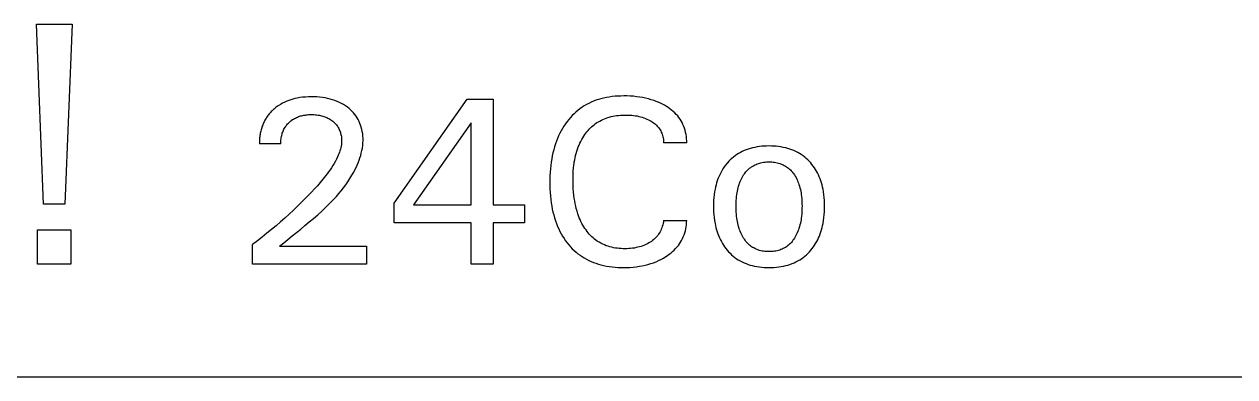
# Model space of a CAD drawing. Extents: x 0 to 420, y 0 to 297.
# Drawn here: x 153.02 to 169.15, y 180.97 to 185.67 of the extents above; entities that cross this region are included whole.
import ezdxf

# ---------------------------------------------------------------- set-up
doc = ezdxf.new("R2010")
doc.units = 0
doc.header["$LTSCALE"] = 23.1
doc.layers.add('10000_FRONT', color=7, linetype='CONTINUOUS')

msp = doc.modelspace()

# ---------------------------------------------------------------- linework, layer by layer
at = {"layer": '10000_FRONT', "color": 7, "linetype": 'CONTINUOUS'}
for p, q in [((153.273, 183.271), (153.178, 185.668)), ((153.178, 185.668), (153.654, 185.668)), ((153.654, 185.668), (153.559, 183.271)), ((156.43, 184.6), (156.402, 184.582)), ((156.459, 184.616), (156.43, 184.6)), ((156.488, 184.63), (156.459, 184.616)), ((156.514, 184.642), (156.488, 184.63)), ((156.541, 184.653), (156.514, 184.642)), ((156.568, 184.662), (156.541, 184.653)), ((156.596, 184.67), (156.568, 184.662)), ((156.623, 184.677), (156.596, 184.67)), ((156.652, 184.683), (156.623, 184.677)), ((156.689, 184.69), (156.652, 184.683)), ((156.727, 184.695), (156.689, 184.69)), ((156.765, 184.698), (156.727, 184.695)), ((156.803, 184.7), (156.765, 184.698)), ((156.841, 184.701), (156.803, 184.7)), ((156.879, 184.701), (156.841, 184.701)), ((156.916, 184.699), (156.879, 184.701)), ((156.953, 184.696), (156.916, 184.699)), ((156.99, 184.691), (156.953, 184.696)), ((157.026, 184.686), (156.99, 184.691)), ((157.059, 184.679), (157.026, 184.686)), ((157.092, 184.671), (157.059, 184.679)), ((157.124, 184.662), (157.092, 184.671)), ((157.156, 184.651), (157.124, 184.662)), ((157.187, 184.639), (157.156, 184.651)), ((157.216, 184.626), (157.187, 184.639)), ((157.244, 184.612), (157.216, 184.626)), ((157.271, 184.596), (157.244, 184.612)), ((157.948, 183.284), (158.918, 184.668)), ((158.918, 184.668), (159.266, 184.668)), ((159.266, 184.668), (159.266, 183.259)), ((156.255, 184.439), (156.247, 184.427)), ((156.263, 184.45), (156.255, 184.439)), ((156.272, 184.461), (156.263, 184.45)), ((156.281, 184.472), (156.272, 184.461)), ((156.29, 184.483), (156.281, 184.472)), ((156.299, 184.493), (156.29, 184.483)), ((156.309, 184.504), (156.299, 184.493)), ((156.319, 184.514), (156.309, 184.504)), ((156.329, 184.523), (156.319, 184.514)), ((156.339, 184.533), (156.329, 184.523)), ((156.35, 184.542), (156.339, 184.533)), ((156.359, 184.549), (156.35, 184.542)), ((156.367, 184.556), (156.359, 184.549)), ((156.376, 184.563), (156.367, 184.556)), ((156.402, 184.582), (156.376, 184.563)), ((156.67, 184.436), (156.684, 184.441)), ((156.684, 184.441), (156.699, 184.445)), ((156.699, 184.445), (156.713, 184.449)), ((156.713, 184.449), (156.728, 184.453)), ((156.728, 184.453), (156.744, 184.456)), ((156.744, 184.456), (156.76, 184.458)), ((156.76, 184.458), (156.776, 184.461)), ((156.776, 184.461), (156.792, 184.462)), ((156.792, 184.462), (156.809, 184.463)), ((156.809, 184.463), (156.825, 184.464)), ((156.825, 184.464), (156.841, 184.464)), ((156.841, 184.464), (156.86, 184.464)), ((156.86, 184.464), (156.878, 184.463)), ((156.878, 184.463), (156.897, 184.462)), ((156.897, 184.462), (156.915, 184.46)), ((156.915, 184.46), (156.934, 184.457)), ((156.934, 184.457), (156.952, 184.454)), ((156.952, 184.454), (156.966, 184.451)), ((156.966, 184.451), (156.98, 184.448)), ((156.98, 184.448), (156.994, 184.444)), ((156.994, 184.444), (157.008, 184.44)), ((157.008, 184.44), (157.021, 184.435)), ((157.297, 184.579), (157.271, 184.596)), ((157.323, 184.561), (157.297, 184.579)), ((157.345, 184.544), (157.323, 184.561)), ((157.366, 184.525), (157.345, 184.544)), ((157.386, 184.506), (157.366, 184.525)), ((157.405, 184.486), (157.386, 184.506)), ((157.423, 184.465), (157.405, 184.486)), ((157.439, 184.442), (157.423, 184.465)), ((157.454, 184.42), (157.439, 184.442)), ((156.181, 184.287), (156.177, 184.273)), ((156.185, 184.3), (156.181, 184.287)), ((156.19, 184.314), (156.185, 184.3)), ((156.195, 184.327), (156.19, 184.314)), ((156.2, 184.34), (156.195, 184.327)), ((156.206, 184.353), (156.2, 184.34)), ((156.212, 184.366), (156.206, 184.353)), ((156.218, 184.378), (156.212, 184.366)), ((156.225, 184.391), (156.218, 184.378)), ((156.232, 184.403), (156.225, 184.391)), ((156.239, 184.415), (156.232, 184.403)), ((156.247, 184.427), (156.239, 184.415)), ((156.478, 184.269), (156.485, 184.282)), ((156.485, 184.282), (156.493, 184.294)), ((156.493, 184.294), (156.501, 184.306)), ((156.501, 184.306), (156.509, 184.317)), ((156.509, 184.317), (156.518, 184.328)), ((156.518, 184.328), (156.527, 184.339)), ((156.527, 184.339), (156.537, 184.35)), ((156.537, 184.35), (156.547, 184.36)), ((156.547, 184.36), (156.558, 184.369)), ((156.558, 184.369), (156.569, 184.379)), ((156.569, 184.379), (156.581, 184.387)), ((156.581, 184.387), (156.592, 184.396)), ((156.592, 184.396), (156.604, 184.404)), ((156.604, 184.404), (156.617, 184.411)), ((156.617, 184.411), (156.63, 184.418)), ((156.63, 184.418), (156.643, 184.424)), ((156.643, 184.424), (156.657, 184.43)), ((156.657, 184.43), (156.67, 184.436)), ((157.021, 184.435), (157.035, 184.43)), ((157.035, 184.43), (157.048, 184.425)), ((157.048, 184.425), (157.062, 184.418)), ((157.062, 184.418), (157.076, 184.411)), ((157.076, 184.411), (157.09, 184.403)), ((157.09, 184.403), (157.103, 184.394)), ((157.103, 184.394), (157.116, 184.385)), ((157.116, 184.385), (157.128, 184.375)), ((157.128, 184.375), (157.139, 184.366)), ((157.139, 184.366), (157.149, 184.357)), ((157.149, 184.357), (157.159, 184.347)), ((157.159, 184.347), (157.169, 184.336)), ((157.169, 184.336), (157.178, 184.326)), ((157.178, 184.326), (157.186, 184.315)), ((157.186, 184.315), (157.194, 184.303)), ((157.194, 184.303), (157.201, 184.291)), ((157.201, 184.291), (157.208, 184.279)), ((157.208, 184.279), (157.214, 184.266)), ((157.468, 184.396), (157.454, 184.42)), ((157.48, 184.371), (157.468, 184.396)), ((157.491, 184.346), (157.48, 184.371)), ((157.5, 184.321), (157.491, 184.346)), ((157.509, 184.295), (157.5, 184.321)), ((157.516, 184.266), (157.509, 184.295)), ((158.971, 184.355), (158.206, 183.259)), ((158.971, 183.259), (158.971, 184.355)), ((156.152, 184.136), (156.151, 184.121)), ((156.151, 184.121), (156.151, 184.105)), ((156.154, 184.152), (156.152, 184.136)), ((156.155, 184.167), (156.154, 184.152)), ((156.157, 184.183), (156.155, 184.167)), ((156.16, 184.198), (156.157, 184.183)), ((156.162, 184.214), (156.16, 184.198)), ((156.165, 184.229), (156.162, 184.214)), ((156.169, 184.244), (156.165, 184.229)), ((156.173, 184.259), (156.169, 184.244)), ((156.177, 184.273), (156.173, 184.259)), ((156.437, 184.106), (156.438, 184.123)), ((156.438, 184.123), (156.44, 184.139)), ((156.44, 184.139), (156.442, 184.155)), ((156.442, 184.155), (156.445, 184.171)), ((156.445, 184.171), (156.448, 184.186)), ((156.448, 184.186), (156.452, 184.201)), ((156.452, 184.201), (156.456, 184.215)), ((156.456, 184.215), (156.461, 184.229)), ((156.461, 184.229), (156.466, 184.242)), ((156.466, 184.242), (156.472, 184.256)), ((156.472, 184.256), (156.478, 184.269)), ((157.214, 184.266), (157.22, 184.253)), ((157.22, 184.253), (157.225, 184.24)), ((157.225, 184.24), (157.23, 184.227)), ((157.23, 184.227), (157.233, 184.213)), ((157.233, 184.213), (157.237, 184.198)), ((157.237, 184.198), (157.24, 184.183)), ((157.24, 184.183), (157.243, 184.167)), ((157.243, 184.167), (157.245, 184.152)), ((157.245, 184.152), (157.246, 184.137)), ((157.246, 184.137), (157.247, 184.121)), ((157.247, 184.121), (157.247, 184.106)), ((157.522, 184.237), (157.516, 184.266)), ((157.527, 184.207), (157.522, 184.237)), ((157.53, 184.178), (157.527, 184.207)), ((157.532, 184.148), (157.53, 184.178)), ((157.531, 184.084), (157.532, 184.118)), ((157.532, 184.118), (157.532, 184.148)), ((156.151, 184.105), (156.151, 184.09)), ((156.151, 184.09), (156.151, 184.074)), ((156.436, 184.074), (156.151, 184.074)), ((156.436, 184.09), (156.437, 184.106)), ((156.436, 184.074), (156.436, 184.09)), ((157.218, 183.961), (157.21, 183.941)), ((157.224, 183.981), (157.218, 183.961)), ((157.23, 184.001), (157.224, 183.981)), ((157.236, 184.022), (157.23, 184.001)), ((157.24, 184.043), (157.236, 184.022)), ((157.243, 184.064), (157.24, 184.043)), ((157.246, 184.085), (157.243, 184.064)), ((157.247, 184.106), (157.246, 184.085)), ((157.509, 183.951), (157.517, 183.984)), ((157.517, 183.984), (157.523, 184.017)), ((157.523, 184.017), (157.528, 184.051)), ((157.528, 184.051), (157.531, 184.084)), ((161.846, 184.085), (161.538, 184.085)), ((157.147, 183.813), (157.129, 183.784)), ((157.163, 183.842), (157.147, 183.813)), ((157.179, 183.871), (157.163, 183.842)), ((157.193, 183.901), (157.179, 183.871)), ((157.202, 183.921), (157.193, 183.901)), ((157.21, 183.941), (157.202, 183.921)), ((157.453, 183.79), (157.467, 183.822)), ((157.467, 183.822), (157.479, 183.854)), ((157.479, 183.854), (157.49, 183.886)), ((157.49, 183.886), (157.501, 183.918)), ((157.501, 183.918), (157.509, 183.951)), ((157.033, 183.649), (156.997, 183.604)), ((157.053, 183.675), (157.033, 183.649)), ((157.073, 183.702), (157.053, 183.675)), ((157.093, 183.729), (157.073, 183.702)), ((157.111, 183.756), (157.093, 183.729)), ((157.129, 183.784), (157.111, 183.756)), ((157.358, 183.611), (157.384, 183.654)), ((157.384, 183.654), (157.408, 183.698)), ((157.408, 183.698), (157.424, 183.728)), ((157.424, 183.728), (157.439, 183.759)), ((157.439, 183.759), (157.453, 183.79)), ((156.885, 183.473), (156.846, 183.431)), ((156.923, 183.516), (156.885, 183.473)), ((156.961, 183.56), (156.923, 183.516)), ((156.997, 183.604), (156.961, 183.56)), ((157.241, 183.449), (157.272, 183.488)), ((157.272, 183.488), (157.302, 183.528)), ((157.302, 183.528), (157.33, 183.569)), ((157.33, 183.569), (157.358, 183.611)), ((156.766, 183.348), (156.713, 183.294)), ((156.806, 183.389), (156.766, 183.348)), ((156.846, 183.431), (156.806, 183.389)), ((157.108, 183.299), (157.143, 183.335)), ((157.143, 183.335), (157.177, 183.372)), ((157.177, 183.372), (157.209, 183.41)), ((157.209, 183.41), (157.241, 183.449)), ((153.559, 183.271), (153.273, 183.271)), ((156.604, 183.189), (156.548, 183.137)), ((156.659, 183.241), (156.604, 183.189)), ((156.713, 183.294), (156.659, 183.241)), ((156.928, 183.128), (156.983, 183.178)), ((156.983, 183.178), (157.037, 183.228)), ((157.037, 183.228), (157.073, 183.263)), ((157.073, 183.263), (157.108, 183.299)), ((157.948, 183.019), (157.948, 183.284)), ((158.206, 183.259), (158.971, 183.259)), ((159.266, 183.259), (159.682, 183.259)), ((159.682, 183.259), (159.682, 183.019)), ((156.431, 183.033), (156.372, 182.982)), ((156.49, 183.085), (156.431, 183.033)), ((156.548, 183.137), (156.49, 183.085)), ((156.758, 182.984), (156.816, 183.032)), ((156.816, 183.032), (156.872, 183.079)), ((156.872, 183.079), (156.928, 183.128)), ((158.971, 183.019), (157.948, 183.019)), ((158.971, 182.468), (158.971, 183.019)), ((159.266, 183.019), (159.266, 182.468)), ((159.682, 183.019), (159.266, 183.019)), ((161.538, 183.052), (161.846, 183.052)), ((153.194, 182.468), (153.194, 182.927)), ((153.194, 182.927), (153.638, 182.927)), ((153.638, 182.927), (153.638, 182.468)), ((156.187, 182.831), (156.124, 182.781)), ((156.25, 182.881), (156.187, 182.831)), ((156.313, 182.932), (156.25, 182.881)), ((156.372, 182.982), (156.313, 182.932)), ((156.53, 182.8), (156.587, 182.846)), ((156.587, 182.846), (156.644, 182.892)), ((156.644, 182.892), (156.701, 182.938)), ((156.701, 182.938), (156.758, 182.984)), ((156.124, 182.781), (156.06, 182.732)), ((156.06, 182.468), (156.06, 182.732)), ((156.419, 182.709), (156.474, 182.754)), ((156.419, 182.709), (157.577, 182.709)), ((156.474, 182.754), (156.53, 182.8)), ((157.577, 182.709), (157.577, 182.468)), ((153.638, 182.468), (153.194, 182.468)), ((157.577, 182.468), (156.06, 182.468)), ((159.266, 182.468), (158.971, 182.468)), ((134.06, 180.968), (203.56, 180.968))]:
    msp.add_line(p, q, dxfattribs=at)
for points in [[(161.846, 184.085), (161.846, 184.114), (161.845, 184.142), (161.842, 184.171), (161.838, 184.199), (161.832, 184.227), (161.825, 184.255), (161.816, 184.282), (161.807, 184.307), (161.796, 184.332), (161.784, 184.356), (161.771, 184.379), (161.757, 184.402), (161.742, 184.424), (161.726, 184.445), (161.707, 184.466), (161.687, 184.487), (161.666, 184.506), (161.645, 184.524), (161.622, 184.542), (161.599, 184.558), (161.575, 184.573), (161.549, 184.589), (161.522, 184.603), (161.495, 184.616), (161.468, 184.629), (161.44, 184.64), (161.411, 184.65), (161.374, 184.662), (161.336, 184.673), (161.298, 184.682), (161.26, 184.69), (161.222, 184.697), (161.179, 184.702), (161.136, 184.707), (161.092, 184.71), (161.049, 184.712), (161.006, 184.712), (160.967, 184.711), (160.929, 184.71), (160.891, 184.707), (160.853, 184.703), (160.814, 184.698), (160.777, 184.692), (160.739, 184.684), (160.702, 184.674), (160.669, 184.665), (160.636, 184.654), (160.603, 184.641), (160.572, 184.628), (160.54, 184.613), (160.51, 184.597), (160.48, 184.58), (160.451, 184.561), (160.423, 184.541), (160.396, 184.52), (160.369, 184.498), (160.344, 184.475), (160.32, 184.45), (160.296, 184.425), (160.274, 184.399), (160.253, 184.372), (160.231, 184.342), (160.21, 184.311), (160.191, 184.28), (160.172, 184.248), (160.155, 184.215), (160.139, 184.181), (160.125, 184.147), (160.11, 184.11), (160.096, 184.072), (160.084, 184.033), (160.073, 183.994), (160.064, 183.955), (160.055, 183.916), (160.048, 183.876), (160.04, 183.831), (160.035, 183.786), (160.03, 183.74), (160.026, 183.695), (160.024, 183.649), (160.022, 183.604), (160.022, 183.558)], [(160.343, 183.791), (160.345, 183.811), (160.348, 183.83), (160.353, 183.86), (160.359, 183.889), (160.366, 183.918), (160.374, 183.947), (160.382, 183.976), (160.391, 184.004), (160.401, 184.032), (160.411, 184.057), (160.422, 184.082), (160.434, 184.106), (160.447, 184.13), (160.46, 184.154), (160.475, 184.177), (160.49, 184.199), (160.503, 184.217), (160.517, 184.235), (160.532, 184.252), (160.547, 184.269), (160.563, 184.285), (160.579, 184.301), (160.596, 184.315), (160.614, 184.329), (160.632, 184.343), (160.65, 184.356), (160.669, 184.367), (160.689, 184.378), (160.709, 184.389), (160.729, 184.398), (160.75, 184.407), (160.771, 184.415), (160.793, 184.423), (160.814, 184.429), (160.838, 184.436), (160.863, 184.441), (160.887, 184.446), (160.912, 184.45), (160.937, 184.453), (160.962, 184.455), (160.987, 184.457), (161.012, 184.458), (161.037, 184.458), (161.063, 184.458), (161.088, 184.456), (161.113, 184.455), (161.139, 184.452), (161.164, 184.449), (161.187, 184.445), (161.209, 184.44), (161.232, 184.434), (161.254, 184.428), (161.276, 184.421), (161.296, 184.413), (161.316, 184.404), (161.336, 184.395), (161.355, 184.385), (161.374, 184.374), (161.388, 184.365), (161.402, 184.355), (161.416, 184.344), (161.429, 184.334), (161.442, 184.322), (161.453, 184.31), (161.465, 184.297), (161.475, 184.285), (161.484, 184.272), (161.492, 184.259), (161.5, 184.245), (161.507, 184.231), (161.514, 184.216), (161.519, 184.201), (161.525, 184.185), (161.529, 184.169), (161.532, 184.152), (161.535, 184.136), (161.537, 184.119), (161.538, 184.102), (161.538, 184.085)], [(163.502, 182.657), (163.519, 182.678), (163.536, 182.7), (163.551, 182.723), (163.565, 182.746), (163.579, 182.77), (163.592, 182.794), (163.603, 182.819), (163.615, 182.845), (163.626, 182.873), (163.635, 182.9), (163.644, 182.928), (163.652, 182.957), (163.658, 182.985), (163.664, 183.014), (163.671, 183.052), (163.676, 183.09), (163.68, 183.128), (163.683, 183.166), (163.684, 183.205), (163.685, 183.243), (163.684, 183.281), (163.682, 183.319), (163.68, 183.357), (163.676, 183.395), (163.671, 183.432), (163.664, 183.47), (163.658, 183.498), (163.651, 183.526), (163.643, 183.554), (163.634, 183.581), (163.625, 183.609), (163.614, 183.635), (163.602, 183.662), (163.59, 183.686), (163.577, 183.71), (163.563, 183.733), (163.549, 183.756), (163.533, 183.778), (163.516, 183.799), (163.499, 183.82), (163.48, 183.841), (163.461, 183.86), (163.44, 183.879), (163.419, 183.897), (163.397, 183.914), (163.374, 183.93), (163.351, 183.945), (163.326, 183.959), (163.3, 183.972), (163.274, 183.984), (163.248, 183.994), (163.221, 184.004), (163.193, 184.012), (163.166, 184.02), (163.134, 184.027), (163.103, 184.033), (163.071, 184.037), (163.04, 184.041), (163.008, 184.043), (162.976, 184.044), (162.944, 184.045), (162.912, 184.044), (162.88, 184.043), (162.848, 184.041), (162.816, 184.037), (162.785, 184.033), (162.753, 184.027), (162.722, 184.02), (162.695, 184.012), (162.667, 184.004), (162.64, 183.994), (162.614, 183.984), (162.587, 183.972), (162.562, 183.959), (162.537, 183.945), (162.514, 183.93), (162.491, 183.914), (162.469, 183.897), (162.448, 183.879), (162.427, 183.86), (162.408, 183.841), (162.389, 183.82), (162.384, 183.815)], [(162.384, 183.815), (162.365, 183.791), (162.347, 183.767), (162.33, 183.742), (162.314, 183.716), (162.299, 183.689), (162.286, 183.662), (162.274, 183.635), (162.263, 183.609), (162.253, 183.581), (162.245, 183.554), (162.237, 183.526), (162.23, 183.498), (162.224, 183.47), (162.217, 183.432), (162.212, 183.395), (162.208, 183.357), (162.205, 183.319), (162.204, 183.281), (162.203, 183.243), (162.204, 183.205), (162.205, 183.166), (162.208, 183.128), (162.212, 183.09), (162.217, 183.052), (162.224, 183.014), (162.229, 182.985), (162.236, 182.957), (162.244, 182.928), (162.253, 182.9), (162.262, 182.873), (162.273, 182.845), (162.284, 182.819), (162.296, 182.794), (162.309, 182.77), (162.322, 182.746), (162.337, 182.723), (162.352, 182.7), (162.369, 182.678), (162.386, 182.657), (162.404, 182.636), (162.424, 182.616), (162.444, 182.596), (162.466, 182.577), (162.488, 182.56), (162.511, 182.543), (162.534, 182.528), (162.559, 182.513), (162.585, 182.5), (162.611, 182.488), (162.638, 182.477), (162.665, 182.467), (162.693, 182.458), (162.72, 182.451), (162.752, 182.443), (162.783, 182.437), (162.815, 182.433), (162.847, 182.429), (162.879, 182.427), (162.912, 182.425), (162.944, 182.425), (162.976, 182.425), (163.008, 182.427), (163.041, 182.429), (163.073, 182.433), (163.104, 182.437), (163.136, 182.443), (163.167, 182.451), (163.195, 182.458), (163.223, 182.467), (163.25, 182.477), (163.277, 182.488), (163.303, 182.5), (163.329, 182.513), (163.353, 182.528), (163.377, 182.543), (163.4, 182.56), (163.422, 182.577), (163.443, 182.596), (163.464, 182.616), (163.483, 182.636), (163.502, 182.657)], [(162.596, 182.832), (162.586, 182.85), (162.576, 182.869), (162.568, 182.888), (162.559, 182.908), (162.552, 182.927), (162.545, 182.947), (162.538, 182.97), (162.532, 182.992), (162.527, 183.015), (162.522, 183.038), (162.518, 183.061), (162.514, 183.084), (162.511, 183.11), (162.509, 183.136), (162.507, 183.163), (162.505, 183.189), (162.504, 183.215), (162.504, 183.242), (162.504, 183.268), (162.505, 183.294), (162.507, 183.32), (162.509, 183.346), (162.511, 183.372), (162.514, 183.397), (162.518, 183.42), (162.522, 183.443), (162.527, 183.465), (162.532, 183.487), (162.538, 183.51), (162.545, 183.531), (162.552, 183.551), (162.559, 183.57), (162.567, 183.589), (162.576, 183.608), (162.586, 183.626), (162.596, 183.644), (162.605, 183.659), (162.615, 183.673), (162.625, 183.687), (162.636, 183.7), (162.648, 183.713), (162.66, 183.726), (162.672, 183.738), (162.685, 183.749), (162.699, 183.759), (162.712, 183.769), (162.726, 183.777), (162.74, 183.786), (162.755, 183.793), (162.77, 183.8), (162.786, 183.806), (162.801, 183.812), (162.819, 183.817), (162.836, 183.821), (162.854, 183.825), (162.872, 183.828), (162.89, 183.83), (162.908, 183.832), (162.926, 183.832), (162.944, 183.833), (162.962, 183.832), (162.98, 183.832), (162.998, 183.83), (163.016, 183.828), (163.034, 183.825), (163.052, 183.821), (163.069, 183.817), (163.086, 183.812), (163.102, 183.806), (163.117, 183.8), (163.133, 183.793), (163.147, 183.786), (163.162, 183.777), (163.176, 183.769), (163.189, 183.759), (163.202, 183.749), (163.215, 183.738), (163.228, 183.726), (163.24, 183.713), (163.251, 183.7), (163.262, 183.687), (163.273, 183.673), (163.282, 183.659), (163.292, 183.644), (163.294, 183.641)], [(161.538, 183.052), (161.535, 183.032), (161.531, 183.012), (161.527, 182.992), (161.521, 182.973), (161.515, 182.954), (161.507, 182.935), (161.5, 182.918), (161.491, 182.901), (161.481, 182.885), (161.471, 182.869), (161.46, 182.853), (161.448, 182.839), (161.435, 182.824), (161.421, 182.811), (161.407, 182.798), (161.392, 182.786), (161.376, 182.774), (161.36, 182.763), (161.341, 182.752), (161.322, 182.741), (161.302, 182.731), (161.282, 182.723), (161.262, 182.715), (161.24, 182.707), (161.218, 182.7), (161.195, 182.695), (161.173, 182.69), (161.15, 182.685), (161.125, 182.682), (161.099, 182.679), (161.074, 182.677), (161.048, 182.676), (161.023, 182.676), (160.998, 182.676), (160.972, 182.677), (160.947, 182.679), (160.922, 182.682), (160.897, 182.685), (160.872, 182.689), (160.848, 182.695), (160.823, 182.701), (160.799, 182.708), (160.774, 182.716), (160.75, 182.726), (160.727, 182.736), (160.703, 182.748), (160.681, 182.761), (160.659, 182.774), (160.637, 182.789), (160.617, 182.805), (160.599, 182.82), (160.581, 182.836), (160.564, 182.853), (160.548, 182.87), (160.533, 182.888), (160.518, 182.907), (160.504, 182.926), (160.49, 182.946), (160.477, 182.966), (160.463, 182.99), (160.45, 183.014), (160.437, 183.039), (160.426, 183.064), (160.415, 183.089), (160.405, 183.115), (160.396, 183.141), (160.385, 183.175), (160.375, 183.21), (160.367, 183.245), (160.359, 183.28), (160.353, 183.315), (160.347, 183.35), (160.342, 183.391), (160.338, 183.431), (160.334, 183.472), (160.332, 183.513), (160.331, 183.553), (160.331, 183.594), (160.331, 183.634), (160.333, 183.673), (160.335, 183.713), (160.338, 183.752), (160.343, 183.791)], [(163.294, 183.641), (163.304, 183.623), (163.313, 183.605), (163.321, 183.587), (163.329, 183.569), (163.336, 183.55), (163.343, 183.531), (163.35, 183.51), (163.356, 183.487), (163.361, 183.465), (163.366, 183.443), (163.37, 183.42), (163.373, 183.397), (163.377, 183.372), (163.379, 183.346), (163.381, 183.32), (163.383, 183.294), (163.383, 183.268), (163.384, 183.242), (163.383, 183.215), (163.383, 183.189), (163.381, 183.163), (163.379, 183.136), (163.377, 183.11), (163.373, 183.084), (163.37, 183.061), (163.366, 183.038), (163.361, 183.015), (163.356, 182.992), (163.35, 182.97), (163.343, 182.947), (163.336, 182.927), (163.328, 182.908), (163.32, 182.888), (163.311, 182.869), (163.302, 182.85), (163.292, 182.832), (163.282, 182.817), (163.273, 182.802), (163.263, 182.788), (163.252, 182.774), (163.241, 182.76), (163.229, 182.747), (163.216, 182.735), (163.203, 182.723), (163.19, 182.713), (163.177, 182.703), (163.163, 182.694), (163.148, 182.686), (163.133, 182.678), (163.118, 182.671), (163.103, 182.664), (163.087, 182.658), (163.07, 182.653), (163.052, 182.649), (163.034, 182.645), (163.017, 182.642), (162.999, 182.64), (162.98, 182.638), (162.962, 182.637), (162.944, 182.637), (162.926, 182.637), (162.907, 182.638), (162.889, 182.64), (162.871, 182.642), (162.853, 182.645), (162.836, 182.649), (162.818, 182.653), (162.801, 182.658), (162.785, 182.664), (162.77, 182.671), (162.754, 182.678), (162.74, 182.686), (162.725, 182.694), (162.711, 182.703), (162.698, 182.713), (162.685, 182.723), (162.672, 182.735), (162.659, 182.747), (162.647, 182.76), (162.636, 182.774), (162.625, 182.788), (162.615, 182.802), (162.605, 182.817), (162.596, 182.832)], [(160.022, 183.558), (160.022, 183.513), (160.024, 183.468), (160.026, 183.423), (160.03, 183.377), (160.035, 183.332), (160.041, 183.288), (160.048, 183.243), (160.055, 183.204), (160.064, 183.164), (160.074, 183.126), (160.085, 183.087), (160.097, 183.049), (160.11, 183.011), (160.125, 182.974), (160.14, 182.94), (160.156, 182.907), (160.173, 182.875), (160.192, 182.843), (160.211, 182.812), (160.232, 182.782), (160.254, 182.752), (160.276, 182.726), (160.298, 182.701), (160.321, 182.676), (160.345, 182.653), (160.371, 182.631), (160.397, 182.609), (160.424, 182.589), (160.451, 182.57), (160.481, 182.552), (160.51, 182.535), (160.541, 182.52), (160.572, 182.506), (160.604, 182.493), (160.636, 182.481), (160.669, 182.47), (160.702, 182.461), (160.739, 182.452), (160.777, 182.444), (160.815, 182.438), (160.853, 182.433), (160.891, 182.429), (160.929, 182.427), (160.967, 182.425), (161.006, 182.425), (161.048, 182.425), (161.09, 182.427), (161.132, 182.43), (161.174, 182.435), (161.216, 182.441), (161.254, 182.448), (161.292, 182.456), (161.329, 182.466), (161.366, 182.477), (161.403, 182.489), (161.437, 182.503), (161.471, 182.517), (161.503, 182.533), (161.536, 182.551), (161.567, 182.57), (161.591, 182.585), (161.614, 182.602), (161.637, 182.619), (161.658, 182.638), (161.679, 182.657), (161.699, 182.678), (161.718, 182.699), (161.735, 182.72), (161.75, 182.741), (161.765, 182.764), (161.778, 182.787), (161.79, 182.81), (161.801, 182.835), (161.811, 182.859), (161.82, 182.886), (161.828, 182.913), (161.835, 182.94), (161.84, 182.968), (161.843, 182.996), (161.845, 183.024), (161.846, 183.052)]]:
    msp.add_lwpolyline(points, dxfattribs=at)

doc.saveas('drawing.dxf')
